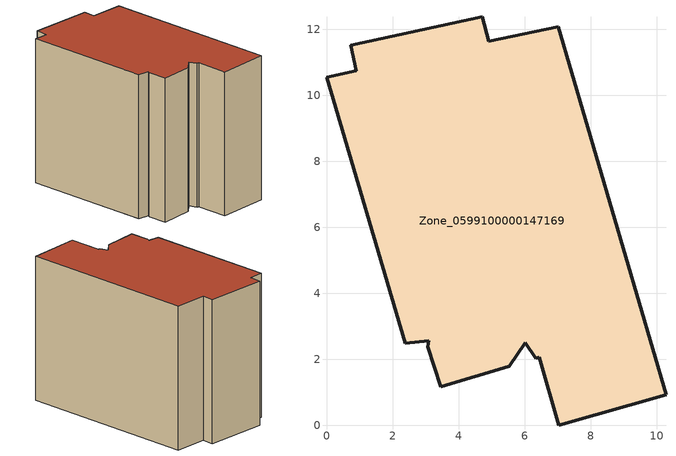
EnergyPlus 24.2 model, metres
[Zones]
Zone_0599100000147169
 floor ground (C_G): 7.02,12.08 10.28,0.93 7.04,0 6.45,2.07 6.34,2.04 6.01,2.5 5.54,1.8 3.46,1.17 3.06,2.39 3.1,2.56 2.39,2.49 0,10.54 0.9,10.74 0.74,11.51 4.72,12.38 4.91,11.64 z0
 wall outside (C_F): 10.28,0.93 7.02,12.08 4.91,11.64 4.72,12.38 0.74,11.51 0.9,10.74 0,10.54 2.39,2.49 3.1,2.56 3.06,2.39 3.46,1.17 5.54,1.8 6.01,2.5 6.34,2.04 6.45,2.07 7.04,0 10.28,0.93 z0:9.6
 roof outside (C_R): 3.06,2.39 3.46,1.17 5.54,1.8 6.01,2.5 6.34,2.04 6.45,2.07 7.04,0 10.28,0.93 7.02,12.08 4.91,11.64 4.72,12.38 0.74,11.51 0.9,10.74 0,10.54 2.39,2.49 3.1,2.56 z9.6
[BUILDING]
Pand.0599100000147169: North Axis=0; Terrain=City; Loads Convergence Tolerance Value=0.04; Temperature Convergence Tolerance Value=0.4; Solar Distribution=FullExterior; Maximum Number of Warmup Days=25; Minimum Number of Warmup Days=1
[Site:Location]
Rotterdam.The.Hague.AP_ZH_NLD Design_Conditions: Latitude=51.96; Longitude=4.45; Time Zone=1; Elevation=-4.5
[SITE:GROUNDTEMPERATURE:BUILDINGSURFACE]
18, 18, 18, 18, 18, 18, 18, 18, 18, 18, 18, 18
[MATERIAL] Thermal Absorptance=0.9; Solar Absorptance=0.7; Visible Absorptance=0.7
Name | Roughness | Thickness | Conductivity | Density | Specific Heat
G.TC.1946 | MediumSmooth | 0.15 | 1 | 540 | 1210
F.TC.1946 | Rough | 0.3 | 0.857143 | 1920 | 840
R.TC.1946 | MediumRough | 0.2 | 0.909091 | 1500 | 1000
[CONSTRUCTION]
C_G: G.TC.1946
C_F: F.TC.1946
C_R: R.TC.1946
[ZONE]
Zone_0599100000147169: Type=1; Multiplier=1; Ceiling Height=Autocalculate; Volume=Autocalculate; Floor Area=autocalculate; Part of Total Floor Area=Yes
[ZONEINFILTRATION:DESIGNFLOWRATE]
Infil_Zone_0599100000147169: Zone or ZoneList or Space or SpaceList=Zone_0599100000147169; Schedule=AlwaysOn; Design Flow Rate Calculation Method=Flow/Area; Flow Rate per Floor Area=0.003; Constant Term Coefficient=1; Temperature Term Coefficient=0; Velocity Term Coefficient=0; Velocity Squared Term Coefficient=0
[HVACTEMPLATE:ZONE:IDEALLOADSAIRSYSTEM]
Zone_0599100000147169: Maximum Heating Supply Air Temperature=50; Minimum Cooling Supply Air Temperature=13; Maximum Heating Supply Air Humidity Ratio=0.0156; Minimum Cooling Supply Air Humidity Ratio=0.0077; Heating Limit=NoLimit; Cooling Limit=NoLimit; Dehumidification Control Type=ConstantSensibleHeatRatio; Cooling Sensible Heat Ratio=0.7; Dehumidification Setpoint=60; Humidification Control Type=None; Humidification Setpoint=30; Outdoor Air Method=None; Outdoor Air Flow Rate per Person=0.00944; Outdoor Air Flow Rate per Zone Floor Area=0; Outdoor Air Flow Rate per Zone=0; Demand Controlled Ventilation Type=None; Outdoor Air Economizer Type=NoEconomizer; Heat Recovery Type=None; Sensible Heat Recovery Effectiveness=0.7; Latent Heat Recovery Effectiveness=0.65
[ZONECONTROL:THERMOSTAT]
ThermostatControl_Zone_0599100000147169: Zone or ZoneList=Zone_0599100000147169; Control Type Schedule=DualSetpointControlType; Control 1=Thermostat_Zone_0599100000147169; Temperature Difference Between Cutout And Setpoint=0
[THERMOSTATSETPOINT:DUALSETPOINT]
Thermostat_Zone_0599100000147169: Heating Setpoint Temperature Schedule=HeatingSetpoint_Zone_0599100000147169; Cooling Setpoint Temperature Schedule=CoolingSetpoint_Zone_0599100000147169
[SCHEDULE:COMPACT]
HeatingSetpoint_Zone_0599100000147169: Through: 12/31, For: AllDays, Until: 24:00, 21
CoolingSetpoint_Zone_0599100000147169: Through: 12/31, For: AllDays, Until: 24:00, 24
DualSetpointControlType: Through: 12/31, For: AllDays, Until: 24:00, 4
AlwaysOn: Through: 12/31, For: AllDays, Until: 24:00, 1
